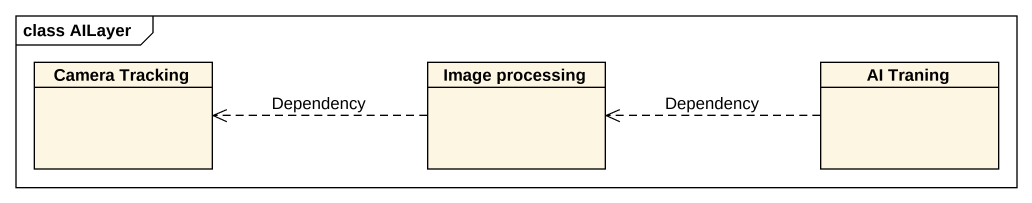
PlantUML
@startuml
mainframe class AILayer
hide circle
hide empty members
class "Camera Tracking" as Camera_Tracking
class "Image processing" as Image_processing
class "AI Traning" as AI_Traning
Image_processing .left.> Camera_Tracking : Dependency
AI_Traning .left.> Image_processing : Dependency
@enduml
